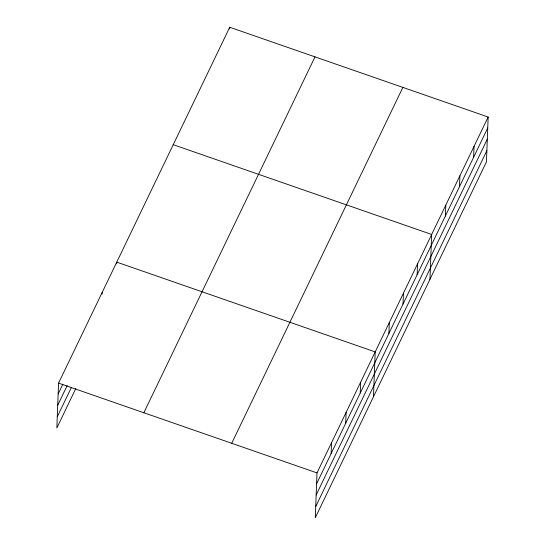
<?xml version="1.0" encoding="UTF-8"?>
<svg xmlns="http://www.w3.org/2000/svg" width="545" height="545" viewBox="0 0 545 545"><rect width="100%" height="100%" fill="white"/><g stroke="black" fill="none" stroke-linecap="round" stroke-linejoin="round"><path stroke-width="0.82" d="M488.156 117.025L317.006 472.91L315.283 517.75L486.433 161.872L488.156 117.025L229.718 27.25L58.567 383.128L56.843 427.975L75.755 388.646M102.147 294.062L102.215 292.379M116.698 263.814L116.759 262.131L375.192 351.906L373.475 396.753M229.656 28.933L229.718 27.25M331.135 453.576L331.551 442.656M345.68 423.329L346.102 412.408M360.225 393.081L360.647 382.161M388.898 333.472L389.314 322.551M403.014 304.11L403.436 293.19M417.136 274.748L417.552 263.828M429.951 279.312L431.674 234.466L173.242 144.691M445.374 216.031L445.796 205.111M459.496 186.669L459.912 175.749M473.612 157.307L474.034 146.387M58.151 394.049L62.879 384.218M57.715 405.248L67.178 385.581M57.273 416.775L71.463 387.284M143.853 412.756L315.003 56.878M231.72 443.283L402.871 87.404M316.584 483.831L487.734 127.946M316.154 495.024L487.305 139.145M315.712 506.557L486.862 150.672M58.567 383.128L317.006 472.91"/></g></svg>
